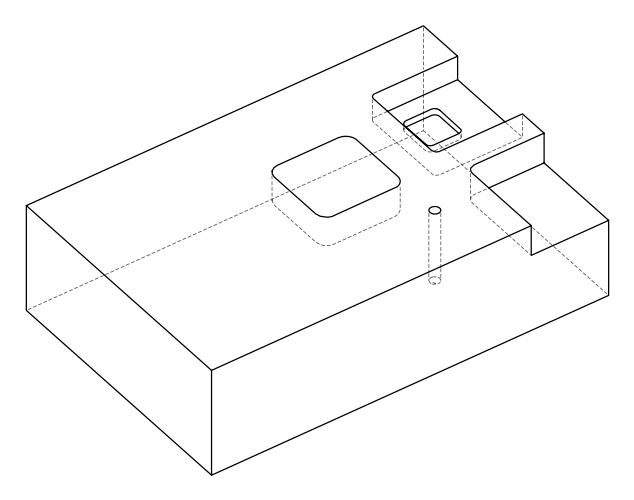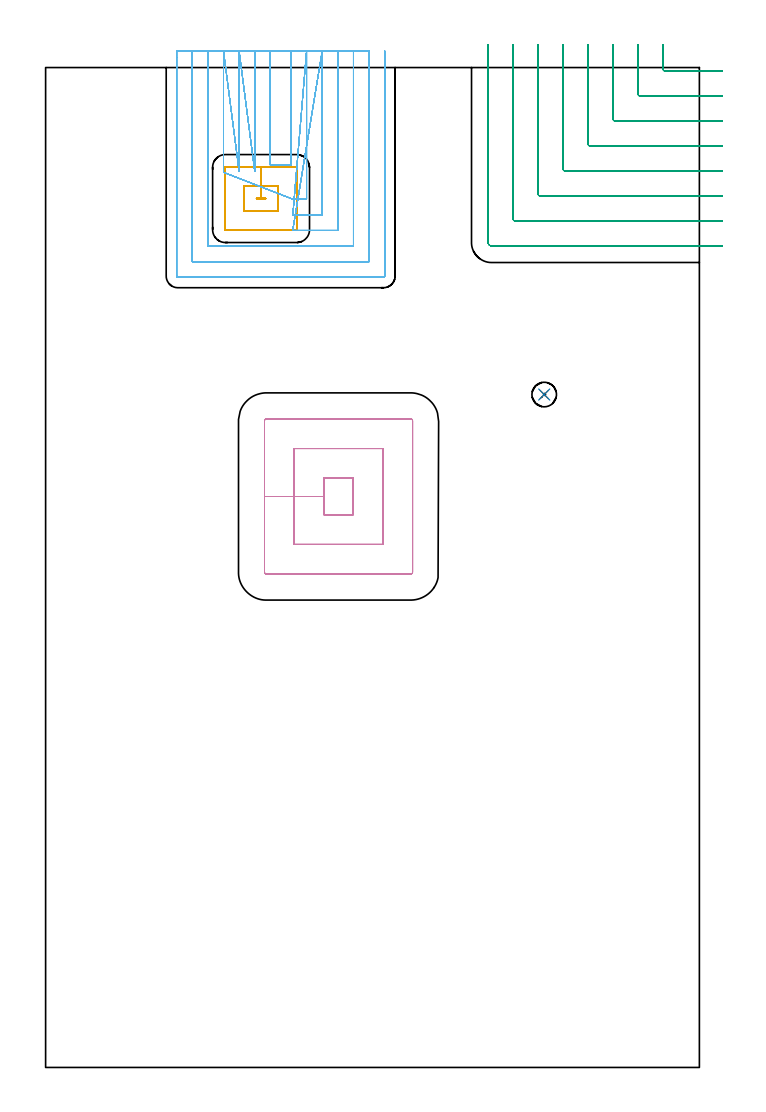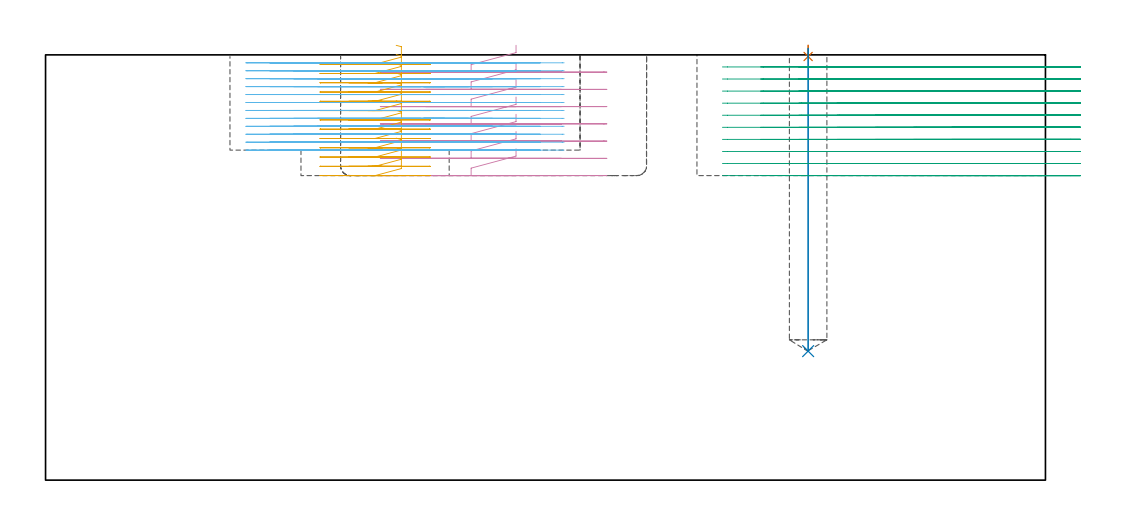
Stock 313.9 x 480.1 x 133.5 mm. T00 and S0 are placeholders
(PLAN: 6 operations, 5 tool changes, 93.9 min)
(1 SPOT_DRILL | STEP1POCKET | NXT0321_9005460120000 | 0.03 min | 1 mm3)
(2 DRILL_BLIND_HOLE_INTO_CENTER | STEP1POCKET | UGT0301_513 | 0.38 min | 9866 mm3)
(3 MILL_CORNER_NOTCH_RECTANGULAR | CORNER_NOTCH_RECTANGULAR | NXT0201_012 | Follow Part, ap 4, ae 75% | 22.12 min | 387359 mm3)
(4 MILL_RECTANGULAR_POCKET | POCKET_RECTANGULAR_STRAIGHT | NXT0201_007 | Follow Part, ap 6.25, ae 75% | 8.78 min | 355664 mm3)
(5 MILL_RECTANGULAR_POCKET_1 | POCKET_RECTANGULAR_STRAIGHT_1 | NXT0201_011 | Follow Part, ap 3, ae 75% | 7.05 min | 73204 mm3)
(6 MILL_SLOT | SLOT_PARTIAL_RECTANGULAR | NXT0201_013 | Follow Part, ap 2.5, ae 75% | 55.53 min | 289213 mm3)
(TOOL NXT0321_9005460120000 | NC Spot Drill, 142deg, 12mm, Carbide, Uncoated | D12 PA142 FL30 Z2)
(TOOL UGT0301_513 | Carbide Drill 11.8 mm | D11.8 PA118 FL94 Z2)
(TOOL NXT0201_012 | ENDMILL 16mm [2P460-1600-NA 1630] | D16 FL38 Z6)
(TOOL NXT0201_007 | ENDMILL 25mm [R216.25-25050GCK54P 1620] | D25 R3 FL54 Z5)
(TOOL NXT0201_011 | ENDMILL 12mm [2P460-1200-NA 1630] | D12 FL38 Z6)
(TOOL NXT0201_013 | ENDMILL 10mm | D10 FL30 Z4)
(OP 1 SPOT_DRILL)
G17 G21 G94 G90
T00 M6
G54
G17 G0 G90 X239.4 Y323.1 S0 M3
G43 Z143.5 H0
G94 G81 G98 Z132.992 F250. R136.5
G80
M5
M2
(OP 2 DRILL_BLIND_HOLE_INTO_CENTER)
G17 G21 G94 G90
T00 M6
G54
G17 G0 G90 X239.4 Y323.1 S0 M3
G43 Z143.5 H0
G94 G81 G98 Z40.5 F250. R135.5
G80
M5
M2
(OP 3 MILL_CORNER_NOTCH_RECTANGULAR)
G17 G21 G94 G90
T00 M6
G54
G17 G0 G90 X296.5 Y491.1 S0 M3
G43 Z143.5 H1
Z129.71
G94 G1 Y488.1 F250.
Y479.293 F500.
G3 X297.293 Y478.5 R0.8
G1 X321.9
X324.9 F250.
G0 Z143.5
X284.5 Y491.1
Z129.71
G1 Y488.1
Y467.294 F500.
G3 X285.294 Y466.5 R0.8
G1 X321.9
X324.9 F250.
G0 Z143.5
X272.5 Y491.1
Z129.71
G1 Y488.1
Y455.294 F500.
G3 X273.294 Y454.5 R0.8
G1 X321.9
X324.9 F250.
G0 Z143.5
X260.5 Y491.1
Z129.71
G1 Y488.1
Y443.295 F500.
G3 X261.295 Y442.5 R0.8
G1 X321.9
X324.9 F250.
G0 Z143.5
X248.5 Y491.1
Z129.71
G1 Y488.1
Y431.295 F500.
G3 X249.295 Y430.5 R0.8
G1 X321.9
X324.9 F250.
G0 Z143.5
X236.5 Y491.1
Z129.71
G1 Y488.1
Y419.295 F500.
G3 X237.295 Y418.5 R0.8
G1 X321.9
X324.9 F250.
G0 Z143.5
X224.5 Y491.1
Z129.71
G1 Y488.1
Y407.295 F500.
G3 X225.295 Y406.5 R0.8
G1 X321.9
X324.9 F250.
G0 Z143.5
X212.5 Y491.1
Z129.71
G1 Y488.1
Y396.1 F500.
G3 X214.1 Y394.5 R1.6
G1 X321.9
X324.9 F250.
G0 Z143.5
X296.5 Y491.1
Z125.92
G1 Y488.1
Y479.293 F500.
G3 X297.293 Y478.5 R0.8
G1 X321.9
X324.9 F250.
G0 Z143.5
X284.5 Y491.1
Z125.92
G1 Y488.1
Y467.294 F500.
G3 X285.294 Y466.5 R0.8
G1 X321.9
X324.9 F250.
G0 Z143.5
X272.5 Y491.1
Z125.92
G1 Y488.1
Y455.294 F500.
G3 X273.294 Y454.5 R0.8
G1 X321.9
X324.9 F250.
G0 Z143.5
X260.5 Y491.1
Z125.92
G1 Y488.1
Y443.295 F500.
G3 X261.295 Y442.5 R0.8
G1 X321.9
X324.9 F250.
G0 Z143.5
X248.5 Y491.1
Z125.92
G1 Y488.1
Y431.295 F500.
G3 X249.295 Y430.5 R0.8
G1 X321.9
X324.9 F250.
G0 Z143.5
X236.5 Y491.1
Z125.92
G1 Y488.1
Y419.295 F500.
G3 X237.295 Y418.5 R0.8
G1 X321.9
X324.9 F250.
G0 Z143.5
X224.5 Y491.1
Z125.92
G1 Y488.1
Y407.295 F500.
G3 X225.295 Y406.5 R0.8
G1 X321.9
X324.9 F250.
G0 Z143.5
X212.5 Y491.1
Z125.92
G1 Y488.1
Y396.1 F500.
G3 X214.1 Y394.5 R1.6
G1 X321.9
X324.9 F250.
G0 Z143.5
X296.5 Y491.1
Z122.13
G1 Y488.1
Y479.293 F500.
G3 X297.293 Y478.5 R0.8
G1 X321.9
X324.9 F250.
G0 Z143.5
X284.5 Y491.1
Z122.13
G1 Y488.1
Y467.294 F500.
G3 X285.294 Y466.5 R0.8
G1 X321.9
X324.9 F250.
G0 Z143.5
X272.5 Y491.1
Z122.13
G1 Y488.1
Y455.294 F500.
G3 X273.294 Y454.5 R0.8
G1 X321.9
X324.9 F250.
G0 Z143.5
X260.5 Y491.1
Z122.13
G1 Y488.1
Y443.295 F500.
G3 X261.295 Y442.5 R0.8
G1 X321.9
X324.9 F250.
G0 Z143.5
X248.5 Y491.1
Z122.13
G1 Y488.1
Y431.295 F500.
G3 X249.295 Y430.5 R0.8
G1 X321.9
X324.9 F250.
G0 Z143.5
X236.5 Y491.1
Z122.13
G1 Y488.1
Y419.295 F500.
G3 X237.295 Y418.5 R0.8
G1 X321.9
X324.9 F250.
G0 Z143.5
X224.5 Y491.1
Z122.13
G1 Y488.1
Y407.295 F500.
G3 X225.295 Y406.5 R0.8
G1 X321.9
X324.9 F250.
G0 Z143.5
X212.5 Y491.1
Z122.13
G1 Y488.1
Y396.1 F500.
G3 X214.1 Y394.5 R1.6
G1 X321.9
X324.9 F250.
G0 Z143.5
X296.5 Y491.1
Z118.34
G1 Y488.1
Y479.293 F500.
G3 X297.293 Y478.5 R0.8
G1 X321.9
X324.9 F250.
G0 Z143.5
X284.5 Y491.1
Z118.34
G1 Y488.1
Y467.294 F500.
G3 X285.294 Y466.5 R0.8
G1 X321.9
X324.9 F250.
G0 Z143.5
X272.5 Y491.1
Z118.34
G1 Y488.1
Y455.294 F500.
G3 X273.294 Y454.5 R0.8
G1 X321.9
X324.9 F250.
G0 Z143.5
X260.5 Y491.1
Z118.34
G1 Y488.1
Y443.295 F500.
G3 X261.295 Y442.5 R0.8
G1 X321.9
X324.9 F250.
G0 Z143.5
X248.5 Y491.1
Z118.34
G1 Y488.1
Y431.295 F500.
G3 X249.295 Y430.5 R0.8
G1 X321.9
X324.9 F250.
G0 Z143.5
X236.5 Y491.1
Z118.34
G1 Y488.1
Y419.295 F500.
G3 X237.295 Y418.5 R0.8
G1 X321.9
X324.9 F250.
G0 Z143.5
X224.5 Y491.1
Z118.34
G1 Y488.1
Y407.295 F500.
G3 X225.295 Y406.5 R0.8
G1 X321.9
X324.9 F250.
G0 Z143.5
X212.5 Y491.1
Z118.34
G1 Y488.1
Y396.1 F500.
G3 X214.1 Y394.5 R1.6
G1 X321.9
X324.9 F250.
G0 Z143.5
X296.5 Y491.1
Z114.55
G1 Y488.1
Y479.293 F500.
G3 X297.293 Y478.5 R0.8
G1 X321.9
X324.9 F250.
G0 Z143.5
X284.5 Y491.1
Z114.55
G1 Y488.1
Y467.294 F500.
G3 X285.294 Y466.5 R0.8
G1 X321.9
X324.9 F250.
G0 Z143.5
X272.5 Y491.1
Z114.55
G1 Y488.1
Y455.294 F500.
G3 X273.294 Y454.5 R0.8
G1 X321.9
X324.9 F250.
G0 Z143.5
X260.5 Y491.1
Z114.55
G1 Y488.1
Y443.295 F500.
G3 X261.295 Y442.5 R0.8
G1 X321.9
X324.9 F250.
G0 Z143.5
X248.5 Y491.1
Z114.55
G1 Y488.1
Y431.295 F500.
G3 X249.295 Y430.5 R0.8
G1 X321.9
X324.9 F250.
G0 Z143.5
X236.5 Y491.1
Z114.55
G1 Y488.1
Y419.295 F500.
G3 X237.295 Y418.5 R0.8
G1 X321.9
X324.9 F250.
G0 Z143.5
X224.5 Y491.1
Z114.55
G1 Y488.1
Y407.295 F500.
G3 X225.295 Y406.5 R0.8
G1 X321.9
X324.9 F250.
G0 Z143.5
X212.5 Y491.1
Z114.55
G1 Y488.1
Y396.1 F500.
G3 X214.1 Y394.5 R1.6
G1 X321.9
X324.9 F250.
G0 Z143.5
X296.5 Y491.1
Z110.76
G1 Y488.1
Y479.293 F500.
G3 X297.293 Y478.5 R0.8
G1 X321.9
X324.9 F250.
G0 Z143.5
X284.5 Y491.1
Z110.76
G1 Y488.1
Y467.294 F500.
G3 X285.294 Y466.5 R0.8
G1 X321.9
X324.9 F250.
G0 Z143.5
X272.5 Y491.1
Z110.76
G1 Y488.1
Y455.294 F500.
G3 X273.294 Y454.5 R0.8
G1 X321.9
X324.9 F250.
G0 Z143.5
X260.5 Y491.1
Z110.76
G1 Y488.1
Y443.295 F500.
G3 X261.295 Y442.5 R0.8
G1 X321.9
X324.9 F250.
G0 Z143.5
X248.5 Y491.1
Z110.76
G1 Y488.1
Y431.295 F500.
G3 X249.295 Y430.5 R0.8
G1 X321.9
X324.9 F250.
G0 Z143.5
X236.5 Y491.1
Z110.76
G1 Y488.1
Y419.295 F500.
G3 X237.295 Y418.5 R0.8
G1 X321.9
X324.9 F250.
G0 Z143.5
X224.5 Y491.1
Z110.76
G1 Y488.1
Y407.295 F500.
G3 X225.295 Y406.5 R0.8
G1 X321.9
X324.9 F250.
G0 Z143.5
X212.5 Y491.1
Z110.76
G1 Y488.1
Y396.1 F500.
G3 X214.1 Y394.5 R1.6
G1 X321.9
X324.9 F250.
G0 Z143.5
X296.5 Y491.1
Z106.97
G1 Y488.1
Y479.293 F500.
G3 X297.293 Y478.5 R0.8
G1 X321.9
X324.9 F250.
G0 Z143.5
X284.5 Y491.1
Z106.97
G1 Y488.1
Y467.294 F500.
G3 X285.294 Y466.5 R0.8
G1 X321.9
X324.9 F250.
G0 Z143.5
X272.5 Y491.1
Z106.97
G1 Y488.1
Y455.294 F500.
G3 X273.294 Y454.5 R0.8
G1 X321.9
X324.9 F250.
G0 Z143.5
X260.5 Y491.1
Z106.97
G1 Y488.1
Y443.295 F500.
G3 X261.295 Y442.5 R0.8
G1 X321.9
X324.9 F250.
G0 Z143.5
X248.5 Y491.1
Z106.97
G1 Y488.1
Y431.295 F500.
G3 X249.295 Y430.5 R0.8
G1 X321.9
X324.9 F250.
G0 Z143.5
X236.5 Y491.1
Z106.97
G1 Y488.1
Y419.295 F500.
G3 X237.295 Y418.5 R0.8
G1 X321.9
X324.9 F250.
G0 Z143.5
X224.5 Y491.1
Z106.97
G1 Y488.1
Y407.295 F500.
G3 X225.295 Y406.5 R0.8
G1 X321.9
X324.9 F250.
G0 Z143.5
X212.5 Y491.1
Z106.97
G1 Y488.1
Y396.1 F500.
G3 X214.1 Y394.5 R1.6
G1 X321.9
X324.9 F250.
G0 Z143.5
X296.5 Y491.1
Z103.18
G1 Y488.1
Y479.293 F500.
G3 X297.293 Y478.5 R0.8
G1 X321.9
X324.9 F250.
G0 Z143.5
X284.5 Y491.1
Z103.18
G1 Y488.1
Y467.294 F500.
G3 X285.294 Y466.5 R0.8
G1 X321.9
X324.9 F250.
G0 Z143.5
X272.5 Y491.1
Z103.18
G1 Y488.1
Y455.294 F500.
G3 X273.294 Y454.5 R0.8
G1 X321.9
X324.9 F250.
G0 Z143.5
X260.5 Y491.1
Z103.18
G1 Y488.1
Y443.295 F500.
G3 X261.295 Y442.5 R0.8
G1 X321.9
X324.9 F250.
G0 Z143.5
X248.5 Y491.1
Z103.18
G1 Y488.1
Y431.295 F500.
G3 X249.295 Y430.5 R0.8
G1 X321.9
X324.9 F250.
G0 Z143.5
X236.5 Y491.1
Z103.18
G1 Y488.1
Y419.295 F500.
G3 X237.295 Y418.5 R0.8
G1 X321.9
X324.9 F250.
G0 Z143.5
X224.5 Y491.1
Z103.18
G1 Y488.1
Y407.295 F500.
G3 X225.295 Y406.5 R0.8
G1 X321.9
X324.9 F250.
G0 Z143.5
X212.5 Y491.1
Z103.18
G1 Y488.1
Y396.1 F500.
G3 X214.1 Y394.5 R1.6
G1 X321.9
X324.9 F250.
G0 Z143.5
X296.5 Y491.1
Z99.39
G1 Y488.1
Y479.293 F500.
G3 X297.293 Y478.5 R0.8
G1 X321.9
X324.9 F250.
G0 Z143.5
X284.5 Y491.1
Z99.39
G1 Y488.1
Y467.294 F500.
G3 X285.294 Y466.5 R0.8
G1 X321.9
X324.9 F250.
G0 Z143.5
X272.5 Y491.1
Z99.39
G1 Y488.1
Y455.294 F500.
G3 X273.294 Y454.5 R0.8
G1 X321.9
X324.9 F250.
G0 Z143.5
X260.5 Y491.1
Z99.39
G1 Y488.1
Y443.295 F500.
G3 X261.295 Y442.5 R0.8
G1 X321.9
X324.9 F250.
G0 Z143.5
X248.5 Y491.1
Z99.39
G1 Y488.1
Y431.295 F500.
G3 X249.295 Y430.5 R0.8
G1 X321.9
X324.9 F250.
G0 Z143.5
X236.5 Y491.1
Z99.39
G1 Y488.1
Y419.295 F500.
G3 X237.295 Y418.5 R0.8
G1 X321.9
X324.9 F250.
G0 Z143.5
X224.5 Y491.1
Z99.39
G1 Y488.1
Y407.295 F500.
G3 X225.295 Y406.5 R0.8
G1 X321.9
X324.9 F250.
G0 Z143.5
X212.5 Y491.1
Z99.39
G1 Y488.1
Y396.1 F500.
G3 X214.1 Y394.5 R1.6
G1 X321.9
X324.9 F250.
G0 Z143.5
X296.5 Y491.1
Z95.6
G1 Y488.1
Y479.293 F500.
G3 X297.293 Y478.5 R0.8
G1 X321.9
X324.9 F250.
G0 Z143.5
X284.5 Y491.1
Z95.6
G1 Y488.1
Y467.294 F500.
G3 X285.294 Y466.5 R0.8
G1 X321.9
X324.9 F250.
G0 Z143.5
X272.5 Y491.1
Z95.6
G1 Y488.1
Y455.294 F500.
G3 X273.294 Y454.5 R0.8
G1 X321.9
X324.9 F250.
G0 Z143.5
X260.5 Y491.1
Z95.6
G1 Y488.1
Y443.295 F500.
G3 X261.295 Y442.5 R0.8
G1 X321.9
X324.9 F250.
G0 Z143.5
X248.5 Y491.1
Z95.6
G1 Y488.1
Y431.295 F500.
G3 X249.295 Y430.5 R0.8
G1 X321.9
X324.9 F250.
G0 Z143.5
X236.5 Y491.1
Z95.6
G1 Y488.1
Y419.295 F500.
G3 X237.295 Y418.5 R0.8
G1 X321.9
X324.9 F250.
G0 Z143.5
X224.5 Y491.1
Z95.6
G1 Y488.1
Y407.295 F500.
G3 X225.295 Y406.5 R0.8
G1 X321.9
X324.9 F250.
G0 Z143.5
X212.5 Y491.1
Z95.6
G1 Y488.1
Y396.1 F500.
G3 X214.1 Y394.5 R1.6
G1 X321.9
X324.9 F250.
G0 Z143.5
M5
M2
(OP 4 MILL_RECTANGULAR_POCKET)
G17 G21 G94 G90
T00 M6
G54
G17 G0 G90 X147.7 Y274.348 S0 M3
G43 Z143.5 H1
Z136.5
G94 G1 Y282.9 Z134.208 F250.
X133.6 Z130.43
Y274.15 Z128.086
Y265.4 F500.
X147.7
Y282.9
X133.6
Y274.15
X119.35
Y251.15
X161.95
Y297.15
X119.35
Y274.15
X105.1
Y237.8
G3 X106. Y236.9 R0.9
G1 X175.3
G3 X176.2 Y237.8 R0.9
G1 Y310.5
G3 X175.3 Y311.4 R0.9
G1 X106.
G3 X105.1 Y310.5 R0.9
G1 Y274.15
Y273.15
G0 X147.7 Y274.348 Z131.086
G1 Y282.9 Z128.794 F250.
X133.6 Z125.016
Y274.15 Z122.671
Y265.4 F500.
X147.7
Y282.9
X133.6
Y274.15
X119.35
Y251.15
X161.95
Y297.15
X119.35
Y274.15
X105.1
Y237.8
G3 X106. Y236.9 R0.9
G1 X175.3
G3 X176.2 Y237.8 R0.9
G1 Y310.5
G3 X175.3 Y311.4 R0.9
G1 X106.
G3 X105.1 Y310.5 R0.9
G1 Y274.15
Y273.15
G0 X147.7 Y274.348 Z125.671
G1 Y282.9 Z123.38 F250.
X133.6 Z119.602
Y274.15 Z117.257
Y265.4 F500.
X147.7
Y282.9
X133.6
Y274.15
X119.35
Y251.15
X161.95
Y297.15
X119.35
Y274.15
X105.1
Y237.8
G3 X106. Y236.9 R0.9
G1 X175.3
G3 X176.2 Y237.8 R0.9
G1 Y310.5
G3 X175.3 Y311.4 R0.9
G1 X106.
G3 X105.1 Y310.5 R0.9
G1 Y274.15
Y273.15
G0 X147.7 Y274.348 Z120.257
G1 Y282.9 Z117.965 F250.
X133.6 Z114.187
Y274.15 Z111.843
Y265.4 F500.
X147.7
Y282.9
X133.6
Y274.15
X119.35
Y251.15
X161.95
Y297.15
X119.35
Y274.15
X105.1
Y237.8
G3 X106. Y236.9 R0.9
G1 X175.3
G3 X176.2 Y237.8 R0.9
G1 Y310.5
G3 X175.3 Y311.4 R0.9
G1 X106.
G3 X105.1 Y310.5 R0.9
G1 Y274.15
Y273.15
G0 X147.7 Y274.348 Z114.843
G1 Y282.9 Z112.551 F250.
X133.6 Z108.773
Y274.15 Z106.429
Y265.4 F500.
X147.7
Y282.9
X133.6
Y274.15
X119.35
Y251.15
X161.95
Y297.15
X119.35
Y274.15
X105.1
Y237.8
G3 X106. Y236.9 R0.9
G1 X175.3
G3 X176.2 Y237.8 R0.9
G1 Y310.5
G3 X175.3 Y311.4 R0.9
G1 X106.
G3 X105.1 Y310.5 R0.9
G1 Y274.15
Y273.15
G0 X147.7 Y274.348 Z109.429
G1 Y282.9 Z107.137 F250.
X133.6 Z103.359
Y274.15 Z101.014
Y265.4 F500.
X147.7
Y282.9
X133.6
Y274.15
X119.35
Y251.15
X161.95
Y297.15
X119.35
Y274.15
X105.1
Y237.8
G3 X106. Y236.9 R0.9
G1 X175.3
G3 X176.2 Y237.8 R0.9
G1 Y310.5
G3 X175.3 Y311.4 R0.9
G1 X106.
G3 X105.1 Y310.5 R0.9
G1 Y274.15
Y273.15
G0 X147.7 Y274.348 Z104.014
G1 Y282.9 Z101.723 F250.
X133.6 Z97.945
Y274.15 Z95.6
Y265.4 F500.
X147.7
Y282.9
X133.6
Y274.15
X119.35
Y251.15
X161.95
Y297.15
X119.35
Y274.15
X105.1
Y237.8
G3 X106. Y236.9 R0.9
G1 X175.3
G3 X176.2 Y237.8 R0.9
G1 Y310.5
G3 X175.3 Y311.4 R0.9
G1 X106.
G3 X105.1 Y310.5 R0.9
G1 Y274.15
Y273.15
G0 Z143.5
M5
M2
(OP 5 MILL_RECTANGULAR_POCKET_1)
G17 G21 G94 G90
T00 M6
G54
G17 G0 G90 X110.074 Y411.1 S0 M3
G43 Z143.5 H1
Z136.5
G94 G1 X111.7 Z136.064 F250.
Y423.3 Z132.795
X103.45 Z130.585
Y417.3
X101.2 F500.
Y417.1
X105.7
Y417.3
X103.45
Y423.3
X95.2
Y411.1
X111.7
Y423.3
X103.45
Y432.3
X86.3
X86.245 Y432.295
X86.205 Y432.255
X86.2 Y432.2
Y402.2
X86.205 Y402.145
X86.245 Y402.105
X86.3 Y402.1
X120.6
X120.655 Y402.105
X120.695 Y402.145
X120.7 Y402.2
Y432.2
X120.695 Y432.255
X120.655 Y432.295
X120.6 Y432.3
X103.45
X102.45
G0 X110.074 Y411.1 Z133.585
G1 X111.7 Z133.149 F250.
Y423.3 Z129.88
X103.45 Z127.669
Y417.3
X101.2 F500.
Y417.1
X105.7
Y417.3
X103.45
Y423.3
X95.2
Y411.1
X111.7
Y423.3
X103.45
Y432.3
X86.3
X86.245 Y432.295
X86.205 Y432.255
X86.2 Y432.2
Y402.2
X86.205 Y402.145
X86.245 Y402.105
X86.3 Y402.1
X120.6
X120.655 Y402.105
X120.695 Y402.145
X120.7 Y402.2
Y432.2
X120.695 Y432.255
X120.655 Y432.295
X120.6 Y432.3
X103.45
X102.45
G0 X110.074 Y411.1 Z130.669
G1 X111.7 Z130.233 F250.
Y423.3 Z126.964
X103.45 Z124.754
Y417.3
X101.2 F500.
Y417.1
X105.7
Y417.3
X103.45
Y423.3
X95.2
Y411.1
X111.7
Y423.3
X103.45
Y432.3
X86.3
X86.245 Y432.295
X86.205 Y432.255
X86.2 Y432.2
Y402.2
X86.205 Y402.145
X86.245 Y402.105
X86.3 Y402.1
X120.6
X120.655 Y402.105
X120.695 Y402.145
X120.7 Y402.2
Y432.2
X120.695 Y432.255
X120.655 Y432.295
X120.6 Y432.3
X103.45
X102.45
G0 X110.074 Y411.1 Z127.754
G1 X111.7 Z127.318 F250.
Y423.3 Z124.049
X103.45 Z121.838
Y417.3
X101.2 F500.
Y417.1
X105.7
Y417.3
X103.45
Y423.3
X95.2
Y411.1
X111.7
Y423.3
X103.45
Y432.3
X86.3
X86.245 Y432.295
X86.205 Y432.255
X86.2 Y432.2
Y402.2
X86.205 Y402.145
X86.245 Y402.105
X86.3 Y402.1
X120.6
X120.655 Y402.105
X120.695 Y402.145
X120.7 Y402.2
Y432.2
X120.695 Y432.255
X120.655 Y432.295
X120.6 Y432.3
X103.45
X102.45
G0 X110.074 Y411.1 Z124.838
G1 X111.7 Z124.403 F250.
Y423.3 Z121.134
X103.45 Z118.923
Y417.3
X101.2 F500.
Y417.1
X105.7
Y417.3
X103.45
Y423.3
X95.2
Y411.1
X111.7
Y423.3
X103.45
Y432.3
X86.3
X86.245 Y432.295
X86.205 Y432.255
X86.2 Y432.2
Y402.2
X86.205 Y402.145
X86.245 Y402.105
X86.3 Y402.1
X120.6
X120.655 Y402.105
X120.695 Y402.145
X120.7 Y402.2
Y432.2
X120.695 Y432.255
X120.655 Y432.295
X120.6 Y432.3
X103.45
X102.45
G0 X110.074 Y411.1 Z121.923
G1 X111.7 Z121.487 F250.
Y423.3 Z118.218
X103.45 Z116.008
Y417.3
X101.2 F500.
Y417.1
X105.7
Y417.3
X103.45
Y423.3
X95.2
Y411.1
X111.7
Y423.3
X103.45
Y432.3
X86.3
X86.245 Y432.295
X86.205 Y432.255
X86.2 Y432.2
Y402.2
X86.205 Y402.145
X86.245 Y402.105
X86.3 Y402.1
X120.6
X120.655 Y402.105
X120.695 Y402.145
X120.7 Y402.2
Y432.2
X120.695 Y432.255
X120.655 Y432.295
X120.6 Y432.3
X103.45
X102.45
G0 X110.074 Y411.1 Z119.008
G1 X111.7 Z118.572 F250.
Y423.3 Z115.303
X103.45 Z113.092
Y417.3
X101.2 F500.
Y417.1
X105.7
Y417.3
X103.45
Y423.3
X95.2
Y411.1
X111.7
Y423.3
X103.45
Y432.3
X86.3
X86.245 Y432.295
X86.205 Y432.255
X86.2 Y432.2
Y402.2
X86.205 Y402.145
X86.245 Y402.105
X86.3 Y402.1
X120.6
X120.655 Y402.105
X120.695 Y402.145
X120.7 Y402.2
Y432.2
X120.695 Y432.255
X120.655 Y432.295
X120.6 Y432.3
X103.45
X102.45
G0 X110.074 Y411.1 Z116.092
G1 X111.7 Z115.656 F250.
Y423.3 Z112.387
X103.45 Z110.177
Y417.3
X101.2 F500.
Y417.1
X105.7
Y417.3
X103.45
Y423.3
X95.2
Y411.1
X111.7
Y423.3
X103.45
Y432.3
X86.3
X86.245 Y432.295
X86.205 Y432.255
X86.2 Y432.2
Y402.2
X86.205 Y402.145
X86.245 Y402.105
X86.3 Y402.1
X120.6
X120.655 Y402.105
X120.695 Y402.145
X120.7 Y402.2
Y432.2
X120.695 Y432.255
X120.655 Y432.295
X120.6 Y432.3
X103.45
X102.45
G0 X110.074 Y411.1 Z113.177
G1 X111.7 Z112.741 F250.
Y423.3 Z109.472
X103.45 Z107.262
Y417.3
X101.2 F500.
Y417.1
X105.7
Y417.3
X103.45
Y423.3
X95.2
Y411.1
X111.7
Y423.3
X103.45
Y432.3
X86.3
X86.245 Y432.295
X86.205 Y432.255
X86.2 Y432.2
Y402.2
X86.205 Y402.145
X86.245 Y402.105
X86.3 Y402.1
X120.6
X120.655 Y402.105
X120.695 Y402.145
X120.7 Y402.2
Y432.2
X120.695 Y432.255
X120.655 Y432.295
X120.6 Y432.3
X103.45
X102.45
G0 X110.074 Y411.1 Z110.262
G1 X111.7 Z109.826 F250.
Y423.3 Z106.557
X103.45 Z104.346
Y417.3
X101.2 F500.
Y417.1
X105.7
Y417.3
X103.45
Y423.3
X95.2
Y411.1
X111.7
Y423.3
X103.45
Y432.3
X86.3
X86.245 Y432.295
X86.205 Y432.255
X86.2 Y432.2
Y402.2
X86.205 Y402.145
X86.245 Y402.105
X86.3 Y402.1
X120.6
X120.655 Y402.105
X120.695 Y402.145
X120.7 Y402.2
Y432.2
X120.695 Y432.255
X120.655 Y432.295
X120.6 Y432.3
X103.45
X102.45
G0 X110.074 Y411.1 Z107.346
G1 X111.7 Z106.91 F250.
Y423.3 Z103.641
X103.45 Z101.431
Y417.3
X101.2 F500.
Y417.1
X105.7
Y417.3
X103.45
Y423.3
X95.2
Y411.1
X111.7
Y423.3
X103.45
Y432.3
X86.3
X86.245 Y432.295
X86.205 Y432.255
X86.2 Y432.2
Y402.2
X86.205 Y402.145
X86.245 Y402.105
X86.3 Y402.1
X120.6
X120.655 Y402.105
X120.695 Y402.145
X120.7 Y402.2
Y432.2
X120.695 Y432.255
X120.655 Y432.295
X120.6 Y432.3
X103.45
X102.45
G0 X110.074 Y411.1 Z104.431
G1 X111.7 Z103.995 F250.
Y423.3 Z100.726
X103.45 Z98.515
Y417.3
X101.2 F500.
Y417.1
X105.7
Y417.3
X103.45
Y423.3
X95.2
Y411.1
X111.7
Y423.3
X103.45
Y432.3
X86.3
X86.245 Y432.295
X86.205 Y432.255
X86.2 Y432.2
Y402.2
X86.205 Y402.145
X86.245 Y402.105
X86.3 Y402.1
X120.6
X120.655 Y402.105
X120.695 Y402.145
X120.7 Y402.2
Y432.2
X120.695 Y432.255
X120.655 Y432.295
X120.6 Y432.3
X103.45
X102.45
G0 X110.074 Y411.1 Z101.515
G1 X111.7 Z101.08 F250.
Y423.3 Z97.811
X103.45 Z95.6
Y417.3
X101.2 F500.
Y417.1
X105.7
Y417.3
X103.45
Y423.3
X95.2
Y411.1
X111.7
Y423.3
X103.45
Y432.3
X86.3
X86.245 Y432.295
X86.205 Y432.255
X86.2 Y432.2
Y402.2
X86.205 Y402.145
X86.245 Y402.105
X86.3 Y402.1
X120.6
X120.655 Y402.105
X120.695 Y402.145
X120.7 Y402.2
Y432.2
X120.695 Y432.255
X120.655 Y432.295
X120.6 Y432.3
X103.45
X102.45
G0 Z143.5
M5
M2
(OP 6 MILL_SLOT)
G17 G21 G94 G90
T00 M6
G54
G17 G0 G90 X107.9 Y488.1 S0 M3
G43 Z143.5 H0
Z131.008
G94 G1 Y485.1 F250.
Y433.3 F500.
X117.8
Y485.1
Y488.1 F250.
X100.4
Y485.1
Y433.3 F500.
Y430.3 F250.
X92.9 Y488.1 F500.
Y485.1 F250.
Y433.3 F500.
Y430.3 F250.
X85.4 Y488.1 F500.
Y485.1 F250.
Y432.788 F500.
Y429.788 F250.
X118.7 Y416.9 F500.
X121.7 F250.
X125.3 F500.
Y485.1
Y488.1 F250.
X118.7 Y409.4 F500.
X121.7 F250.
X132.8 F500.
Y485.1
Y488.1 F250.
X118.651 Y401.9 F500.
X121.651 F250.
X140.3 F500.
Y485.1
Y488.1 F250.
X77.9
Y485.1
Y394.4 F500.
X147.8
Y485.1
Y488.1 F250.
X70.4
Y485.1
Y386.9 F500.
X155.3
Y485.1
Y488.1 F250.
X62.9
Y485.1
Y380. F500.
G3 X63.5 Y379.4 R0.6
G1 X162.2
G3 X162.8 Y380. R0.6
G1 Y485.1
Y488.1 F250.
G0 X107.9 Z128.517
G1 Y485.1
Y433.3 F500.
X117.8
Y485.1
Y488.1 F250.
X100.4
Y485.1
Y433.3 F500.
Y430.3 F250.
X92.9 Y488.1 F500.
Y485.1 F250.
Y433.3 F500.
Y430.3 F250.
X85.4 Y488.1 F500.
Y485.1 F250.
Y432.788 F500.
Y429.788 F250.
X118.7 Y416.9 F500.
X121.7 F250.
X125.3 F500.
Y485.1
Y488.1 F250.
X118.7 Y409.4 F500.
X121.7 F250.
X132.8 F500.
Y485.1
Y488.1 F250.
X118.651 Y401.9 F500.
X121.651 F250.
X140.3 F500.
Y485.1
Y488.1 F250.
X77.9
Y485.1
Y394.4 F500.
X147.8
Y485.1
Y488.1 F250.
X70.4
Y485.1
Y386.9 F500.
X155.3
Y485.1
Y488.1 F250.
X62.9
Y485.1
Y380. F500.
G3 X63.5 Y379.4 R0.6
G1 X162.2
G3 X162.8 Y380. R0.6
G1 Y485.1
Y488.1 F250.
G0 X107.9 Z126.025
G1 Y485.1
Y433.3 F500.
X117.8
Y485.1
Y488.1 F250.
X100.4
Y485.1
Y433.3 F500.
Y430.3 F250.
X92.9 Y488.1 F500.
Y485.1 F250.
Y433.3 F500.
Y430.3 F250.
X85.4 Y488.1 F500.
Y485.1 F250.
Y432.788 F500.
Y429.788 F250.
X118.7 Y416.9 F500.
X121.7 F250.
X125.3 F500.
Y485.1
Y488.1 F250.
X118.7 Y409.4 F500.
X121.7 F250.
X132.8 F500.
Y485.1
Y488.1 F250.
X118.651 Y401.9 F500.
X121.651 F250.
X140.3 F500.
Y485.1
Y488.1 F250.
X77.9
Y485.1
Y394.4 F500.
X147.8
Y485.1
Y488.1 F250.
X70.4
Y485.1
Y386.9 F500.
X155.3
Y485.1
Y488.1 F250.
X62.9
Y485.1
Y380. F500.
G3 X63.5 Y379.4 R0.6
G1 X162.2
G3 X162.8 Y380. R0.6
G1 Y485.1
Y488.1 F250.
G0 X107.9 Z123.533
G1 Y485.1
Y433.3 F500.
X117.8
Y485.1
Y488.1 F250.
X100.4
Y485.1
Y433.3 F500.
Y430.3 F250.
X92.9 Y488.1 F500.
Y485.1 F250.
Y433.3 F500.
Y430.3 F250.
X85.4 Y488.1 F500.
Y485.1 F250.
Y432.788 F500.
Y429.788 F250.
X118.7 Y416.9 F500.
X121.7 F250.
X125.3 F500.
Y485.1
Y488.1 F250.
X118.7 Y409.4 F500.
X121.7 F250.
X132.8 F500.
Y485.1
Y488.1 F250.
X118.651 Y401.9 F500.
X121.651 F250.
X140.3 F500.
Y485.1
Y488.1 F250.
X77.9
Y485.1
Y394.4 F500.
X147.8
Y485.1
Y488.1 F250.
X70.4
Y485.1
Y386.9 F500.
X155.3
Y485.1
Y488.1 F250.
X62.9
Y485.1
Y380. F500.
G3 X63.5 Y379.4 R0.6
G1 X162.2
G3 X162.8 Y380. R0.6
G1 Y485.1
Y488.1 F250.
G0 X107.9 Z121.042
G1 Y485.1
Y433.3 F500.
X117.8
Y485.1
Y488.1 F250.
X100.4
Y485.1
Y433.3 F500.
Y430.3 F250.
X92.9 Y488.1 F500.
Y485.1 F250.
Y433.3 F500.
Y430.3 F250.
X85.4 Y488.1 F500.
Y485.1 F250.
Y432.787 F500.
Y429.787 F250.
X118.7 Y416.9 F500.
X121.7 F250.
X125.3 F500.
Y485.1
Y488.1 F250.
X118.7 Y409.4 F500.
X121.7 F250.
X132.8 F500.
Y485.1
Y488.1 F250.
X118.651 Y401.9 F500.
X121.651 F250.
X140.3 F500.
Y485.1
Y488.1 F250.
X77.9
Y485.1
Y394.4 F500.
X147.8
Y485.1
Y488.1 F250.
X70.4
Y485.1
Y386.9 F500.
X155.3
Y485.1
Y488.1 F250.
X62.9
Y485.1
Y380. F500.
G3 X63.5 Y379.4 R0.6
G1 X162.2
G3 X162.8 Y380. R0.6
G1 Y485.1
Y488.1 F250.
G0 X107.9 Z118.55
G1 Y485.1
Y433.3 F500.
X117.8
Y485.1
Y488.1 F250.
X100.4
Y485.1
Y433.3 F500.
Y430.3 F250.
X92.9 Y488.1 F500.
Y485.1 F250.
Y433.3 F500.
Y430.3 F250.
X85.4 Y488.1 F500.
Y485.1 F250.
Y432.787 F500.
Y429.787 F250.
X118.7 Y416.9 F500.
X121.7 F250.
X125.3 F500.
Y485.1
Y488.1 F250.
X118.7 Y409.4 F500.
X121.7 F250.
X132.8 F500.
Y485.1
Y488.1 F250.
X118.651 Y401.9 F500.
X121.651 F250.
X140.3 F500.
Y485.1
Y488.1 F250.
X77.9
Y485.1
Y394.4 F500.
X147.8
Y485.1
Y488.1 F250.
X70.4
Y485.1
Y386.9 F500.
X155.3
Y485.1
Y488.1 F250.
X62.9
Y485.1
Y380. F500.
G3 X63.5 Y379.4 R0.6
G1 X162.2
G3 X162.8 Y380. R0.6
G1 Y485.1
Y488.1 F250.
G0 X107.9 Z116.058
G1 Y485.1
Y433.3 F500.
X117.8
Y485.1
Y488.1 F250.
X100.4
Y485.1
Y433.3 F500.
Y430.3 F250.
X92.9 Y488.1 F500.
Y485.1 F250.
Y433.3 F500.
Y430.3 F250.
X85.4 Y488.1 F500.
Y485.1 F250.
Y432.788 F500.
Y429.788 F250.
X118.7 Y416.9 F500.
X121.7 F250.
X125.3 F500.
Y485.1
Y488.1 F250.
X118.7 Y409.4 F500.
X121.7 F250.
X132.8 F500.
Y485.1
Y488.1 F250.
X118.651 Y401.9 F500.
X121.651 F250.
X140.3 F500.
Y485.1
Y488.1 F250.
X77.9
Y485.1
Y394.4 F500.
X147.8
Y485.1
Y488.1 F250.
X70.4
Y485.1
Y386.9 F500.
X155.3
Y485.1
Y488.1 F250.
X62.9
Y485.1
Y380. F500.
G3 X63.5 Y379.4 R0.6
G1 X162.2
G3 X162.8 Y380. R0.6
G1 Y485.1
Y488.1 F250.
G0 X107.9 Z113.567
G1 Y485.1
Y433.3 F500.
X117.8
Y485.1
Y488.1 F250.
X100.4
Y485.1
Y433.3 F500.
Y430.3 F250.
X92.9 Y488.1 F500.
Y485.1 F250.
Y433.3 F500.
Y430.3 F250.
X85.4 Y488.1 F500.
Y485.1 F250.
Y432.788 F500.
Y429.788 F250.
X118.7 Y416.9 F500.
X121.7 F250.
X125.3 F500.
Y485.1
Y488.1 F250.
X118.7 Y409.4 F500.
X121.7 F250.
X132.8 F500.
Y485.1
Y488.1 F250.
X118.651 Y401.9 F500.
X121.651 F250.
X140.3 F500.
Y485.1
Y488.1 F250.
X77.9
Y485.1
Y394.4 F500.
X147.8
Y485.1
Y488.1 F250.
X70.4
Y485.1
Y386.9 F500.
X155.3
Y485.1
Y488.1 F250.
X62.9
Y485.1
Y380. F500.
G3 X63.5 Y379.4 R0.6
G1 X162.2
G3 X162.8 Y380. R0.6
G1 Y485.1
Y488.1 F250.
G0 X107.9 Z111.075
G1 Y485.1
Y433.3 F500.
X117.8
Y485.1
Y488.1 F250.
X100.4
Y485.1
Y433.3 F500.
Y430.3 F250.
X92.9 Y488.1 F500.
Y485.1 F250.
Y433.3 F500.
Y430.3 F250.
X85.4 Y488.1 F500.
Y485.1 F250.
Y432.788 F500.
Y429.788 F250.
X118.7 Y416.9 F500.
X121.7 F250.
X125.3 F500.
Y485.1
Y488.1 F250.
X118.7 Y409.4 F500.
X121.7 F250.
X132.8 F500.
Y485.1
Y488.1 F250.
X118.651 Y401.9 F500.
X121.651 F250.
X140.3 F500.
Y485.1
Y488.1 F250.
X77.9
Y485.1
Y394.4 F500.
X147.8
Y485.1
Y488.1 F250.
X70.4
Y485.1
Y386.9 F500.
X155.3
Y485.1
Y488.1 F250.
X62.9
Y485.1
Y380. F500.
G3 X63.5 Y379.4 R0.6
G1 X162.2
G3 X162.8 Y380. R0.6
G1 Y485.1
Y488.1 F250.
G0 X107.9 Z108.583
G1 Y485.1
Y433.3 F500.
X117.8
Y485.1
Y488.1 F250.
X100.4
Y485.1
Y433.3 F500.
Y430.3 F250.
X92.9 Y488.1 F500.
Y485.1 F250.
Y433.3 F500.
Y430.3 F250.
X85.4 Y488.1 F500.
Y485.1 F250.
Y432.788 F500.
Y429.788 F250.
X118.7 Y416.9 F500.
X121.7 F250.
X125.3 F500.
Y485.1
Y488.1 F250.
X118.7 Y409.4 F500.
X121.7 F250.
X132.8 F500.
Y485.1
Y488.1 F250.
X118.651 Y401.9 F500.
X121.651 F250.
X140.3 F500.
Y485.1
Y488.1 F250.
X77.9
Y485.1
Y394.4 F500.
X147.8
Y485.1
Y488.1 F250.
X70.4
Y485.1
Y386.9 F500.
X155.3
Y485.1
Y488.1 F250.
X62.9
Y485.1
Y380. F500.
G3 X63.5 Y379.4 R0.6
G1 X162.2
G3 X162.8 Y380. R0.6
G1 Y485.1
Y488.1 F250.
G0 X107.9 Z106.092
G1 Y485.1
Y433.3 F500.
X117.8
Y485.1
Y488.1 F250.
X100.4
Y485.1
Y433.3 F500.
Y430.3 F250.
X92.9 Y488.1 F500.
Y485.1 F250.
Y433.3 F500.
Y430.3 F250.
X85.4 Y488.1 F500.
Y485.1 F250.
Y432.788 F500.
Y429.788 F250.
X118.7 Y416.9 F500.
X121.7 F250.
X125.3 F500.
Y485.1
Y488.1 F250.
X118.7 Y409.4 F500.
X121.7 F250.
X132.8 F500.
Y485.1
Y488.1 F250.
X118.651 Y401.9 F500.
X121.651 F250.
X140.3 F500.
Y485.1
Y488.1 F250.
X77.9
Y485.1
Y394.4 F500.
X147.8
Y485.1
Y488.1 F250.
X70.4
Y485.1
Y386.9 F500.
X155.3
Y485.1
Y488.1 F250.
X62.9
Y485.1
Y380. F500.
G3 X63.5 Y379.4 R0.6
G1 X162.2
G3 X162.8 Y380. R0.6
G1 Y485.1
Y488.1 F250.
G0 X107.9 Z103.6
G1 Y485.1
Y433.3 F500.
X117.8
Y485.1
Y488.1 F250.
X100.4
Y485.1
Y433.3 F500.
Y430.3 F250.
X92.9 Y488.1 F500.
Y485.1 F250.
Y433.3 F500.
Y430.3 F250.
X85.4 Y488.1 F500.
Y485.1 F250.
Y432.788 F500.
Y429.788 F250.
X118.7 Y416.9 F500.
X121.7 F250.
X125.3 F500.
Y485.1
Y488.1 F250.
X118.7 Y409.4 F500.
X121.7 F250.
X132.8 F500.
Y485.1
Y488.1 F250.
X118.651 Y401.9 F500.
X121.651 F250.
X140.3 F500.
Y485.1
Y488.1 F250.
X77.9
Y485.1
Y394.4 F500.
X147.8
Y485.1
Y488.1 F250.
X70.4
Y485.1
Y386.9 F500.
X155.3
Y485.1
Y488.1 F250.
X62.9
Y485.1
Y380. F500.
G3 X63.5 Y379.4 R0.6
G1 X162.2
G3 X162.8 Y380. R0.6
G1 Y485.1
Y488.1 F250.
G0 Z143.5
M5
M2
